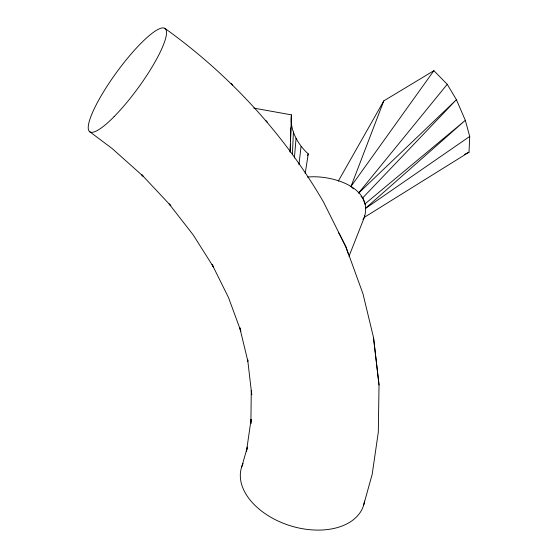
<?xml version="1.0" encoding="UTF-8"?>
<svg xmlns="http://www.w3.org/2000/svg" width="558" height="558" viewBox="0 0 558 558"><rect width="100%" height="100%" fill="white"/><g stroke="black" fill="none" stroke-linecap="round" stroke-linejoin="round"><path stroke-width="0.84" d="M164.973 28.423C229.122 74.437 283.876 133.704 323.521 202.052L346.044 247.138L362.972 293.787L373.504 337.437L379.028 384.978L378.303 432.192L372.214 474.195L363.551 505.36M290.104 151.964L290.355 144.166M290.446 141.565L290.899 127.698M290.188 151.964L291.416 114.857L253.799 108.112M291.416 114.857C289.539 129.616 297.498 144.25 308.246 153.896L305.184 173.51M348.98 256.359L364.353 217.327L364.43 215.653M362.923 219.399L364.353 217.327L469.02 152.188L469.717 136.445L465.323 120.333L456.423 99.694L447.237 84.3L433.887 70.685L383.792 100.886L338.288 181.162M292.399 154.692L293.41 132.072M294.401 157.991L296.068 138.224M365.19 204.437L362.728 197.992L361.026 196.374M298.969 164.694L301.027 146.538M364.353 217.327C373.686 186.588 330.259 174.577 307.493 177.081M241.551 467.499L247.41 447.07L246.483 451.255L251.107 419.365L250.884 423.564L251.267 390.712L251.749 394.771L247.703 359.931M353.381 188.813L351.024 186.4L383.792 100.886M307.591 155.508L308.246 153.896M351.024 186.4L433.887 70.685M358.655 192.949L447.237 84.3M358.738 193.019L456.423 99.694L362.56 198.034M366.034 207.827L465.323 120.333L365.065 203.837M365.441 208.483L469.717 136.445M464.34 154.489L469.02 152.188M89.789 131.765L112.221 148.595L143.092 176.168L141.662 174.654L170.832 205.749L169.137 203.956L193.214 234.932L213.623 267.24L212.103 264.485L228.487 297.505L240.833 331.131L239.745 327.602L247.864 361.249L247.675 359.694M231.172 83.567L232.602 85.074M265.622 120.305L267.317 122.097M338.392 232.477L339.222 233.851M339.641 234.541L341.517 238.175M341.901 238.943L345.772 246.636L348.38 254.267M379.028 384.978L373.504 337.437M364.52 501.147A63.905 41.187 17.3 0 1 290.411 525.782A63.905 41.187 17.3 0 1 243.121 463.468M114.069 116.671A63.905 13.294 -53.9 0 0 165.907 29.504A63.905 13.294 -53.9 0 0 102.163 94.114A63.905 13.294 -53.9 0 0 114.069 116.671"/></g></svg>
